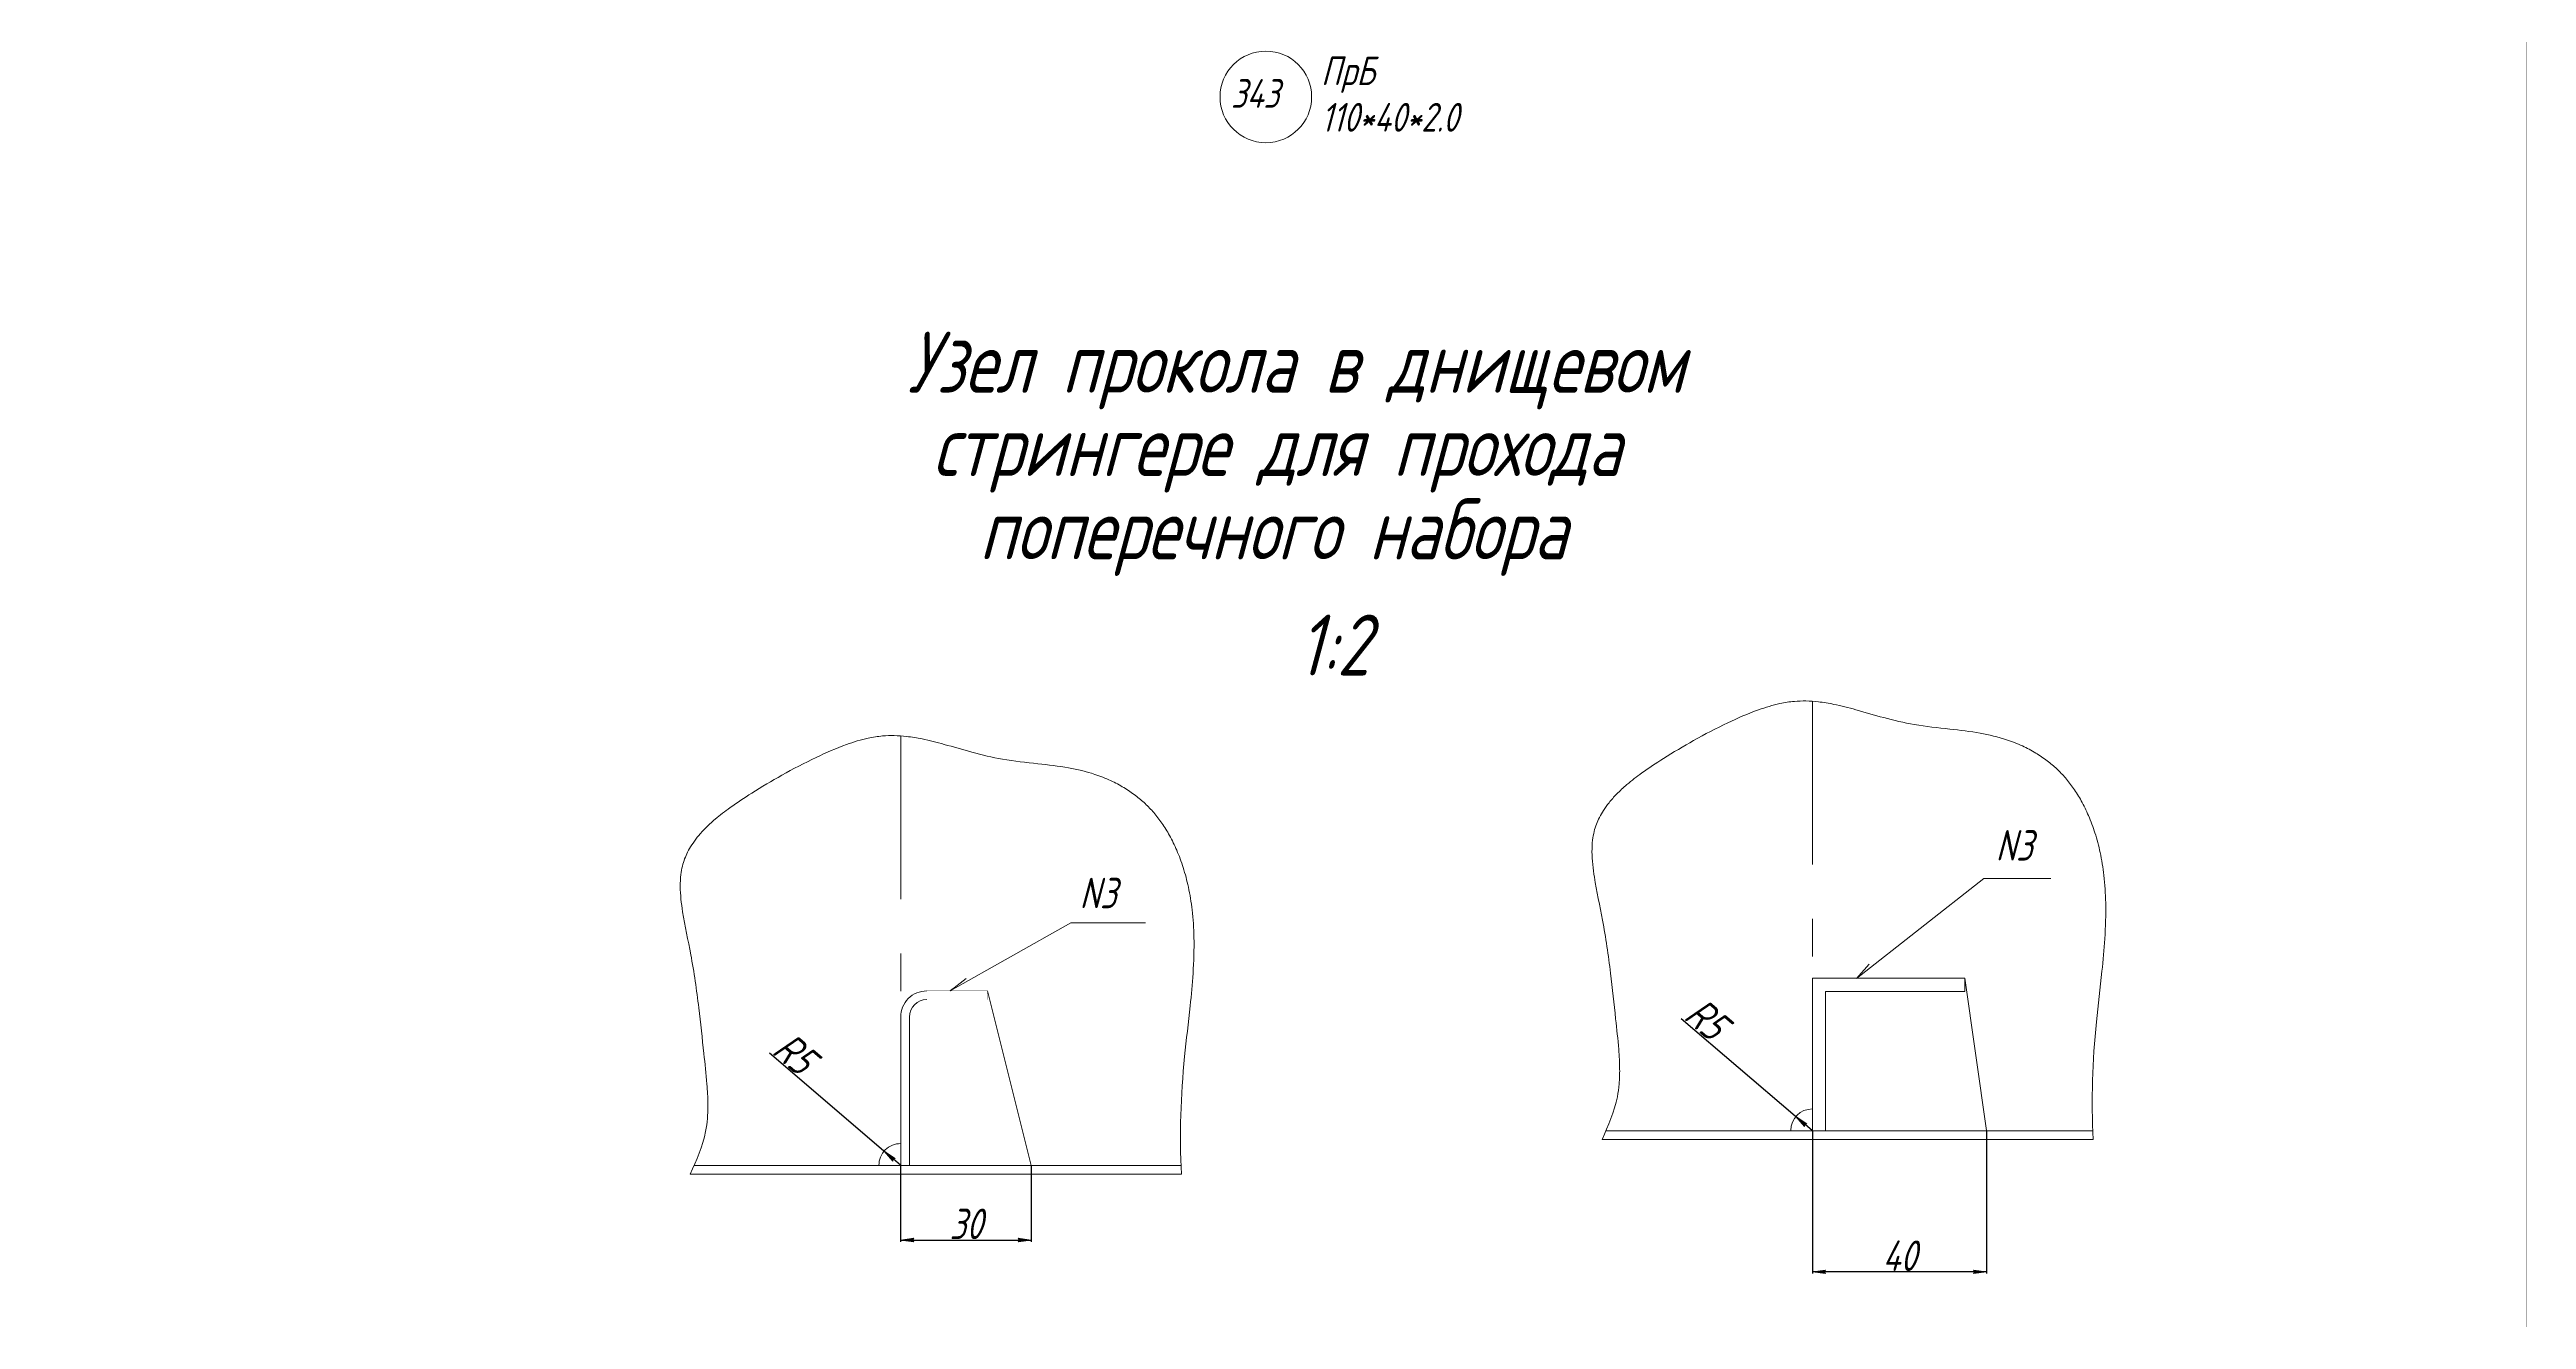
# Model space of a CAD drawing. Header units: millimetres. Extents: x 77380 to 135900, y -26587 to 17301.
# Drawn here: x 107776 to 110620, y 1050 to 2509 of the extents above; entities that cross this region are included whole.
import ezdxf

# ---------------------------------------------------------------- set-up
doc = ezdxf.new("R2010")
doc.units = ezdxf.units.MM
for name, pattern in [('K5LT32768', [0]), ('K5LT32772', [0]), ('K5LT32775', [250, 187.5, -62.5]), ('K5LT32777', [0]), ('K5LT32780', [0]), ('K5LT32835', [0]), ('K5LT_THIN', [0])]:
    doc.linetypes.add(name, pattern=pattern)
doc.layers.add('4001', color=7, linetype='Continuous')
doc.styles.add('KDIMTEXTSTYLE', font='GOST_AU.SHX', dxfattribs={"width": 0.96, "oblique": 15, "height": 5})
doc.styles.add('KTEXTSTYLE', font='GOST_AU.SHX', dxfattribs={"width": 0.96, "height": 5})
doc.dimstyles.new('KDIMSTYLE (1.00)', dxfattribs={"dimtxt": 5, "dimasz": 1, "dimexe": 2, "dimexo": 0, "dimgap": 1, "dimtad": 1, "dimtxsty": 'KDIMTEXTSTYLE', "dimsah": 1, "dimcen": 0, "dimdle": 1, "dimadec": 0, "dimazin": 0, "dimtfac": 0.667, "dimtmove": 0, "dimatfit": 3, "dimfxl": 1, "dimtvp": 1, "dimtolj": 1, "dimtzin": 0, "dimarcsym": 0})

# ---------------------------------------------------------------- blocks, each defined once
blk = doc.blocks.new('KDIMARROW_01')
blk.add_hatch(color=0).paths.add_polyline_path([(0, 0), (-15, 2), (-13.5, 0), (-15, -2)])
at = {"color": 0, "linetype": 'K5LT_THIN', "lineweight": 18}
for p, q in [((-13.5, 0), (-15, 2)), ((-15, 2), (0, 0)), ((0, 0), (-15, -2)), ((-15, -2), (-13.5, 0))]:
    blk.add_line(p, q, dxfattribs=at)
at = {"layer": '4001', "color": 0, "linetype": 'K5LT_THIN', "lineweight": 18}
blk.add_line((0, 0), (-1, 0), dxfattribs=at)
blk = doc.blocks.new('D22')
at = {"color": 0, "lineweight": -2}
for p, q in [((108753.4, 1227.1), (108753.4, 1139.3)), ((108903.4, 1227.1), (108903.4, 1139.3)), ((108754.4, 1141.3), (108902.4, 1141.3))]:
    blk.add_line(p, q, dxfattribs=at)
at = {"layer": 'Defpoints', "color": 0, "lineweight": 100}
for p in [(108753.4, 1227.1), (108903.4, 1227.1), (108903.4, 1141.3)]:
    blk.add_point(p, dxfattribs=at)
at = {"color": 0, "lineweight": -2, "rotation": 180}
blk.add_blockref('KDIMARROW_01', (108753.4, 1141.3), dxfattribs=at)
at = {"color": 0, "lineweight": -2}
blk.add_blockref('KDIMARROW_01', (108903.4, 1141.3), dxfattribs=at)
at = {"color": 7, "insert": (108828.4, 1159.8), "char_height": 5, "attachment_point": 5, "style": 'KDIMTEXTSTYLE'}
blk.add_mtext('\\A1;\\H35.0;\\W0.965;\\Q15;\\H35.0;\\W0.965;\\Q15;\\Q15;30', dxfattribs=at)
blk = doc.blocks.new('KDIMARROW_02')
blk.add_hatch(color=0).paths.add_polyline_path([(13.5, 0), (15, 2), (0, 0), (15, -2)])
at = {"color": 0, "linetype": 'K5LT_THIN', "lineweight": 18}
for p, q in [((15, 2), (0, 0)), ((0, 0), (15, -2)), ((0, 0), (17, 0)), ((13.5, 0), (15, 2)), ((15, -2), (13.5, 0))]:
    blk.add_line(p, q, dxfattribs=at)
at = {"layer": '4001', "color": 0, "linetype": 'K5LT_THIN', "lineweight": 18}
blk.add_line((0, 0), (-1, 0), dxfattribs=at)
blk = doc.blocks.new('D23')
at = {"color": 0, "lineweight": -2}
for p, q in [((108602.8, 1356.1), (108733.7, 1244)), ((108753.4, 1227.1), (108734.4, 1243.3))]:
    blk.add_line(p, q, dxfattribs=at)
at = {"layer": 'Defpoints', "color": 0, "lineweight": 100}
for p in [(108734.4, 1243.3), (108753.4, 1227.1)]:
    blk.add_point(p, dxfattribs=at)
at = {"color": 0, "lineweight": -2, "rotation": 319.4111124488373}
blk.add_blockref('KDIMARROW_02', (108734.4, 1243.3), dxfattribs=at)
at = {"color": 7, "insert": (108631.7, 1355.8), "char_height": 5, "attachment_point": 5, "rotation": 319.4111, "style": 'KDIMTEXTSTYLE'}
blk.add_mtext('\\A1;\\H35.0;\\W0.965;\\Q15;R\\H35.0;\\W0.965;\\Q15;\\Q15;5', dxfattribs=at)
blk = doc.blocks.new('D34')
at = {"color": 0, "lineweight": -2}
for p, q in [((109649.8, 1395.9), (109780.7, 1283.8)), ((109800.4, 1266.8), (109781.4, 1283.1))]:
    blk.add_line(p, q, dxfattribs=at)
at = {"layer": 'Defpoints', "color": 0, "lineweight": 100}
for p in [(109781.4, 1283.1), (109800.4, 1266.8)]:
    blk.add_point(p, dxfattribs=at)
at = {"color": 0, "lineweight": -2, "rotation": 319.4111124490869}
blk.add_blockref('KDIMARROW_02', (109781.4, 1283.1), dxfattribs=at)
at = {"color": 7, "insert": (109678.7, 1395.5), "char_height": 5, "attachment_point": 5, "rotation": 319.4111, "style": 'KDIMTEXTSTYLE'}
blk.add_mtext('\\A1;\\H35.0;\\W0.965;\\Q15;R\\H35.0;\\W0.965;\\Q15;\\Q15;5', dxfattribs=at)
blk = doc.blocks.new('D35')
at = {"color": 0, "lineweight": -2}
for p, q in [((109800.4, 1266.8), (109800.4, 1102.7)), ((110000.4, 1266.8), (110000.4, 1102.7)), ((109999.4, 1104.7), (109801.4, 1104.7))]:
    blk.add_line(p, q, dxfattribs=at)
at = {"layer": 'Defpoints', "color": 0, "lineweight": 100}
for p in [(109800.4, 1266.8), (110000.4, 1266.8), (109800.4, 1104.7)]:
    blk.add_point(p, dxfattribs=at)
at = {"color": 0, "lineweight": -2, "rotation": 180}
blk.add_blockref('KDIMARROW_01', (109800.4, 1104.7), dxfattribs=at)
at = {"color": 0, "lineweight": -2}
blk.add_blockref('KDIMARROW_01', (110000.4, 1104.7), dxfattribs=at)
at = {"color": 7, "insert": (109900.4, 1123.2), "char_height": 5, "attachment_point": 5, "style": 'KDIMTEXTSTYLE'}
blk.add_mtext('\\A1;\\H35.0;\\W0.965;\\Q15;\\Q15;\\H35.0;\\W0.965;\\Q15;\\H35.0;\\W0.965;\\Q15;\\Q15;40\\H35.0;\\W0.965;\\Q15;\\Q15;', dxfattribs=at)
blk = doc.blocks.new('U57')
at = {"color": 7, "linetype": 'K5LT32780', "const_width": 0.18}
blk.add_lwpolyline([(101915.3, 12814.4), (110075.3, 12814.4), (110075.3, 18654.4), (101915.3, 18654.4)], close=True, dxfattribs=at)
blk = doc.blocks.new('U148')
at = {"color": 7, "linetype": 'K5LT_THIN', "lineweight": 18}
for p, q in [((108403.8, 16135.7), (108265.1, 16057.4)), ((108265.1, 16057.4), (108268.6, 16059.4))]:
    blk.add_line(p, q, dxfattribs=at)
at = {"color": 7, "linetype": 'K5LT32835', "lineweight": 18}
for p, q in [((108265.1, 16057.5), (108265.1, 16057.5)), ((108265.1, 16057.5), (108265.2, 16057.5)), ((108265.2, 16057.5), (108265.2, 16057.5)), ((108265.2, 16057.5), (108265.2, 16057.5)), ((108265.3, 16057.6), (108265.3, 16057.5)), ((108265.3, 16057.6), (108265.4, 16057.6)), ((108265.3, 16057.6), (108265.3, 16057.6)), ((108265.5, 16057.8), (108265.4, 16057.6)), ((108265.4, 16057.7), (108265.4, 16057.6)), ((108265.4, 16057.7), (108265.6, 16057.7)), ((108265.4, 16057.7), (108265.5, 16057.7)), ((108265.6, 16057.8), (108265.5, 16057.7)), ((108265.5, 16057.8), (108265.6, 16057.7)), ((108265.6, 16057.9), (108265.6, 16057.7)), ((108265.6, 16057.9), (108265.8, 16057.8)), ((108265.6, 16057.8), (108265.7, 16057.8)), ((108265.8, 16058.1), (108265.7, 16057.8)), ((108265.7, 16058), (108265.7, 16057.8)), ((108265.7, 16058), (108265.9, 16057.9)), ((108265.7, 16057.9), (108265.9, 16057.9)), ((108265.9, 16058.1), (108265.8, 16057.9)), ((108265.8, 16058.1), (108266.1, 16058)), ((108265.8, 16058), (108266, 16058)), ((108266, 16058.2), (108265.9, 16057.9)), ((108265.9, 16058.1), (108266.2, 16058.1)), ((108266.1, 16058.3), (108266, 16057.9)), ((108266, 16058.2), (108266.3, 16058.1)), ((108266, 16058.2), (108266.3, 16058.1)), ((108266.3, 16058.4), (108266.1, 16058)), ((108266.2, 16058.4), (108266.1, 16058)), ((108266.1, 16058.3), (108266.5, 16058.2)), ((108266.1, 16058.3), (108266.4, 16058.2)), ((108266.3, 16058.5), (108266.2, 16058.1)), ((108266.2, 16058.4), (108266.7, 16058.3)), ((108266.2, 16058.4), (108266.6, 16058.3)), ((108266.4, 16058.6), (108266.3, 16058.1)), ((108266.3, 16058.5), (108266.7, 16058.4)), ((108266.5, 16058.7), (108266.4, 16058.2)), ((108266.4, 16058.6), (108266.9, 16058.5)), ((108266.4, 16058.5), (108266.8, 16058.4)), ((108266.7, 16058.8), (108266.5, 16058.3)), ((108266.6, 16058.7), (108266.5, 16058.2)), ((108266.5, 16058.7), (108267, 16058.5)), ((108266.5, 16058.6), (108267, 16058.5)), ((108266.8, 16058.9), (108266.6, 16058.3)), ((108266.6, 16058.8), (108267.2, 16058.6)), ((108266.6, 16058.7), (108267.1, 16058.6)), ((108266.9, 16059), (108266.7, 16058.3)), ((108266.7, 16058.8), (108267.3, 16058.7)), ((108267, 16059.1), (108266.8, 16058.4)), ((108266.9, 16059), (108266.8, 16058.4)), ((108266.8, 16058.9), (108267.4, 16058.8)), ((108266.8, 16058.9), (108267.4, 16058.7)), ((108267.1, 16059.2), (108266.9, 16058.5)), ((108266.9, 16059), (108267.6, 16058.8)), ((108266.9, 16059), (108267.5, 16058.8)), ((108267.2, 16059.3), (108267, 16058.5)), ((108267, 16059.1), (108267.7, 16058.9)), ((108267.3, 16059.3), (108267.1, 16058.6)), ((108267.1, 16059.2), (108267.6, 16059)), ((108267.1, 16059.1), (108267.7, 16059)), ((108267.4, 16059.4), (108267.2, 16058.6)), ((108267.4, 16059.4), (108267.2, 16058.6)), ((108267.2, 16059.3), (108267.5, 16059.2)), ((108267.2, 16059.2), (108267.6, 16059.1)), ((108267.3, 16059.4), (108267.5, 16059.3)), ((108267.5, 16059.3), (108267.3, 16058.7)), ((108267.3, 16059.3), (108267.5, 16059.3)), ((108267.4, 16059.4), (108267.4, 16059.4)), ((108267.5, 16059.2), (108267.4, 16058.7)), ((108267.6, 16059.1), (108267.5, 16058.8)), ((108267.6, 16059.1), (108267.5, 16058.8)), ((108267.7, 16059), (108267.6, 16058.9)), ((108267.7, 16058.9), (108267.7, 16058.9))]:
    blk.add_line(p, q, dxfattribs=at)
at = {"color": 7, "linetype": 'K5LT32835', "const_width": 0.18}
blk.add_lwpolyline([(108267.7, 16058.9), (108265.1, 16057.4), (108267.4, 16059.4)], close=True, dxfattribs=at)
blk = doc.blocks.new('U222')
at = {"layer": '4001', "color": 7, "linetype": 'K5LT_THIN', "lineweight": 18}
for p, q in [((109255.4, 16071.9), (109430.4, 16071.9)), ((109255.4, 15896.9), (109255.4, 16071.9)), ((109430.4, 16071.9), (109430.4, 16056.9)), ((109430.4, 16071.9), (109455.4, 15896.9)), ((109430.4, 16056.9), (109270.4, 16056.9)), ((109270.4, 16056.9), (109270.4, 15896.9))]:
    blk.add_line(p, q, dxfattribs=at)
blk.add_arc((109255.4, 15896.9), 25, 90, 179.9998, dxfattribs=at)

msp = doc.modelspace()

# ---------------------------------------------------------------- linework, layer by layer
at = {"color": 2, "linetype": 'K5LT32775', "lineweight": 18, "true_color": 0xffff00}
for p, q in [((109800.427, 1760.084), (109800.427, 1466.841)), ((108753.426, 1720.307), (108753.426, 1427.064))]:
    msp.add_line(p, q, dxfattribs=at)
at = {"color": 7, "linetype": 'K5LT_THIN', "lineweight": 18}
for p, q in [((109850.865, 1441.84), (109997.429, 1556.361)), ((110074.122, 1556.361), (109997.429, 1556.361)), ((108948.846, 1505.701), (109034.439, 1505.701)), ((109850.865, 1441.84), (109865.591, 1458.185)), ((108811.385, 1428.132), (108828.581, 1441.853))]:
    msp.add_line(p, q, dxfattribs=at)
at = {"color": 3, "linetype": 'K5LT32777', "lineweight": 18, "true_color": 0x00ff00}
for p, q in [((108853.066, 1427.428), (108903.42, 1227.063)), ((108753.426, 1252.063), (108753.426, 1397.063))]:
    msp.add_line(p, q, dxfattribs=at)
at = {"color": 3, "linetype": 'K5LT32768', "lineweight": 18, "true_color": 0x00ff00}
for p, q in [((108753.426, 1227.063), (108753.426, 1397.427)), ((108763.421, 1227.063), (108763.421, 1397.427)), ((110122.751, 1256.842), (109558.856, 1256.842)), ((109563.265, 1266.84), (110122.513, 1266.84)), ((109075.512, 1227.063), (108516.264, 1227.063)), ((108516.264, 1227.063), (109075.512, 1227.063)), ((109075.75, 1217.065), (108511.854, 1217.065))]:
    msp.add_line(p, q, dxfattribs=at)
at = {"color": 1, "linetype": 'K5LT32772', "true_color": 0xff0000, "const_width": 0.18}
msp.add_lwpolyline([(108783.425, 1427.428), (108853.066, 1427.428), (108853.066, 1417.428), (108783.425, 1417.428)], dxfattribs=at)
at = {"color": 1, "linetype": 'K5LT32772', "lineweight": 18, "true_color": 0xff0000}
msp.add_circle((109172.782, 2454.263), 52.603, dxfattribs=at)
at = {"color": 3, "linetype": 'K5LT32768', "lineweight": 18, "true_color": 0x00ff00}
for centre, radius, start, end in [((108783.425, 1397.429), 30, 90.001465, 180.002182), ((108783.425, 1397.424), 20.004, 89.999329, 179.989746)]:
    msp.add_arc(centre, radius, start, end, dxfattribs=at)
at = {"color": 3, "linetype": 'K5LT32777', "lineweight": 18, "true_color": 0x00ff00}
msp.add_arc((108753.427, 1227.068), 24.994, 90.001302, 180.011814, dxfattribs=at)
at = {"color": 7, "linetype": 'K5LT32780', "lineweight": 18}
for points in [[(109558.856, 1256.842), (109565.932, 1272.514), (109575.108, 1293.442), (109578.784, 1321.211), (109579.354, 1339.394), (109577.908, 1364.335), (109573.76, 1401.05), (109568.541, 1450.698), (109560.875, 1505.145), (109550.532, 1551.033), (109546.815, 1581.948), (109547.632, 1599.618), (109549.494, 1610.232), (109552.195, 1618.946), (109555.8, 1627.043), (109560.622, 1635.344), (109567.149, 1644.285), (109576.105, 1654.277), (109588.597, 1665.788), (109606.536, 1679.595), (109632.184, 1696.355), (109664.897, 1715.975), (109701.245, 1734.784), (109734.256, 1749.41), (109760.083, 1757.257), (109778.53, 1760.204), (109793.315, 1760.653), (109808.528, 1759.555), (109827.722, 1756.335), (109852.718, 1749.926), (109883.072, 1740.736), (109918.925, 1732.183), (109956.265, 1728.416), (109991.891, 1724.258), (110019.915, 1717.694), (110041, 1709.37), (110056.596, 1701.153), (110069.854, 1692.235), (110081.306, 1682.583), (110091.405, 1671.936), (110100.805, 1659.708), (110109.724, 1645.286), (110118.052, 1628.193), (110125.395, 1608.354), (110131.444, 1585.437), (110135.785, 1558.586), (110137.835, 1525.455), (110136.634, 1488.654), (110132.394, 1443.078), (110122.817, 1366.614), (110120.549, 1301.832), (110122.751, 1256.842)], [(108511.854, 1217.065), (108518.931, 1232.737), (108528.107, 1253.665), (108531.782, 1281.434), (108532.352, 1299.617), (108530.907, 1324.558), (108526.759, 1361.273), (108521.54, 1410.921), (108513.873, 1465.368), (108503.531, 1511.256), (108499.814, 1542.171), (108500.631, 1559.841), (108502.493, 1570.455), (108505.194, 1579.169), (108508.799, 1587.266), (108513.621, 1595.567), (108520.148, 1604.508), (108529.103, 1614.5), (108541.596, 1626.011), (108559.534, 1639.818), (108585.182, 1656.578), (108617.896, 1676.198), (108654.244, 1695.007), (108687.254, 1709.633), (108713.082, 1717.48), (108731.528, 1720.427), (108746.314, 1720.876), (108761.526, 1719.778), (108780.721, 1716.558), (108805.716, 1710.149), (108836.071, 1700.959), (108871.923, 1692.406), (108909.264, 1688.639), (108944.89, 1684.481), (108972.913, 1677.917), (108993.998, 1669.593), (109009.594, 1661.376), (109022.853, 1652.458), (109034.305, 1642.806), (109044.403, 1632.159), (109053.804, 1619.931), (109062.723, 1605.509), (109071.05, 1588.416), (109078.393, 1568.578), (109084.442, 1545.66), (109088.784, 1518.809), (109090.834, 1485.678), (109089.632, 1448.877), (109085.393, 1403.301), (109075.815, 1326.837), (109073.548, 1262.055), (109075.75, 1217.065)]]:
    msp.add_open_spline(points, degree=3, knots=[0, 0, 0, 0, 1.90136239, 2.44345369, 3.05695758, 3.88839398, 5.173035, 7.09790033, 9.34937033, 11.1771475, 12.24651169, 12.73842952, 13.10661647, 13.42207914, 13.73379726, 14.07404368, 14.47011624, 14.94247069, 15.5392804, 16.32541173, 17.41533633, 18.88826705, 20.49606219, 21.88898003, 22.83046602, 23.43948227, 23.92623272, 24.44525836, 25.10524465, 26.05189767, 27.26509285, 28.57526144, 30.07299288, 31.36496451, 32.49640785, 33.20899355, 33.83880601, 34.42078801, 34.9531554, 35.47357821, 36.02279599, 36.63718812, 37.3250537, 38.0988624, 38.947071, 39.91333644, 41.06918487, 42.57179165, 43.93550075, 46.07383354, 51, 51, 51, 51], dxfattribs=at)

# ---------------------------------------------------------------- block references
for name in ['U57', 'U148', 'U222']:
    msp.add_blockref(name, (545.046, -14630.011))

# ---------------------------------------------------------------- texts
at = {"color": 7, "char_height": 2.5, "attachment_point": 1, "style": 'KTEXTSTYLE'}
for s, insert in [('\\H3.5;\\W0.965;\\Q15;\\Q15;\\H33.00;{\\c255;343}', (109132.646, 2474.739)), ('\\H3.5;\\W0.965;\\Q15;\\Q15;\\H33.00;{\\c16711935;ПрБ}', (109236.187, 2500.784)), ('\\H3.5;\\W0.965;\\Q15;\\Q15;\\H33.00;{\\c255;110*40*2.0}', (109236.187, 2447.342)), ('\\H3.5;\\W0.965;\\Q15;\\Q15;\\H70.00;Узел прокола в днищевом', (108761.182, 2184.449)), ('\\H3.5;\\W0.965;\\Q15;\\Q15;\\H70.00;стрингере для прохода', (108790.18, 2088.819)), ('\\H3.5;\\W0.965;\\Q15;\\Q15;\\H70.00;поперечного набора', (108843.666, 1993.072)), ('\\H3.5;\\W0.965;\\Q15;\\Q15;\\H70.00;1:2', (109209.296, 1859.684)), ('\\H3.5;\\W0.965;\\Q15;\\Q15;\\H35.00;N3', (110010.819, 1612.046)), ('\\H3.5;\\W0.965;\\Q15;\\Q15;\\H35.00;N3', (108958.818, 1557.269))]:
    msp.add_mtext(s, dxfattribs=dict(at, insert=insert))

# ---------------------------------------------------------------- dimensions: what is measured, and where the dimension line sits
at = {"color": 7}
for center, mpoint, picture, middle in [((109800.428, 1266.845), (109781.447, 1283.107), 'D34', (109666.659, 1381.454)), ((108753.427, 1227.068), (108734.446, 1243.33), 'D23', (108619.658, 1341.677))]:
    dim = msp.add_radius_dim(center=center, mpoint=mpoint, text='\\H35.0;\\W0.965;\\Q15;R\\H35.0;\\W0.965;\\Q15;\\Q15;5', dimstyle='KDIMSTYLE (1.00)', override={"dimblk2": 'KDIMARROW_02', "dimclrt": 7, "dimtolj": 1}, dxfattribs=at)
    dim.commit()
    dim.dimension.update_dxf_attribs({"geometry": picture, "text_midpoint": middle, "dimtype": 164})
for base, p1, p2, text, picture, middle in [((109800.428, 1104.651), (110000.427, 1266.84), (109800.428, 1266.845), '\\H35.0;\\W0.965;\\Q15;\\Q15;\\H35.0;\\W0.965;\\Q15;\\H35.0;\\W0.965;\\Q15;\\Q15;40\\H35.0;\\W0.965;\\Q15;\\Q15;', 'D35', (109900.424, 1104.651)), ((108903.42, 1141.284), (108753.426, 1227.063), (108903.42, 1227.063), '\\H35.0;\\W0.965;\\Q15;\\H35.0;\\W0.965;\\Q15;\\Q15;30', 'D22', (108828.423, 1141.284))]:
    dim = msp.add_linear_dim(base=base, p1=p1, p2=p2, text=text, dimstyle='KDIMSTYLE (1.00)', override={"dimexo": 0, "dimblk1": 'KDIMARROW_01', "dimblk2": 'KDIMARROW_01', "dimse1": 0, "dimse2": 0, "dimclrt": 7, "dimtolj": 1}, dxfattribs=at)
    dim.commit()
    dim.dimension.update_dxf_attribs({"geometry": picture, "text_midpoint": middle, "dimtype": 160})

doc.saveas('drawing.dxf')
